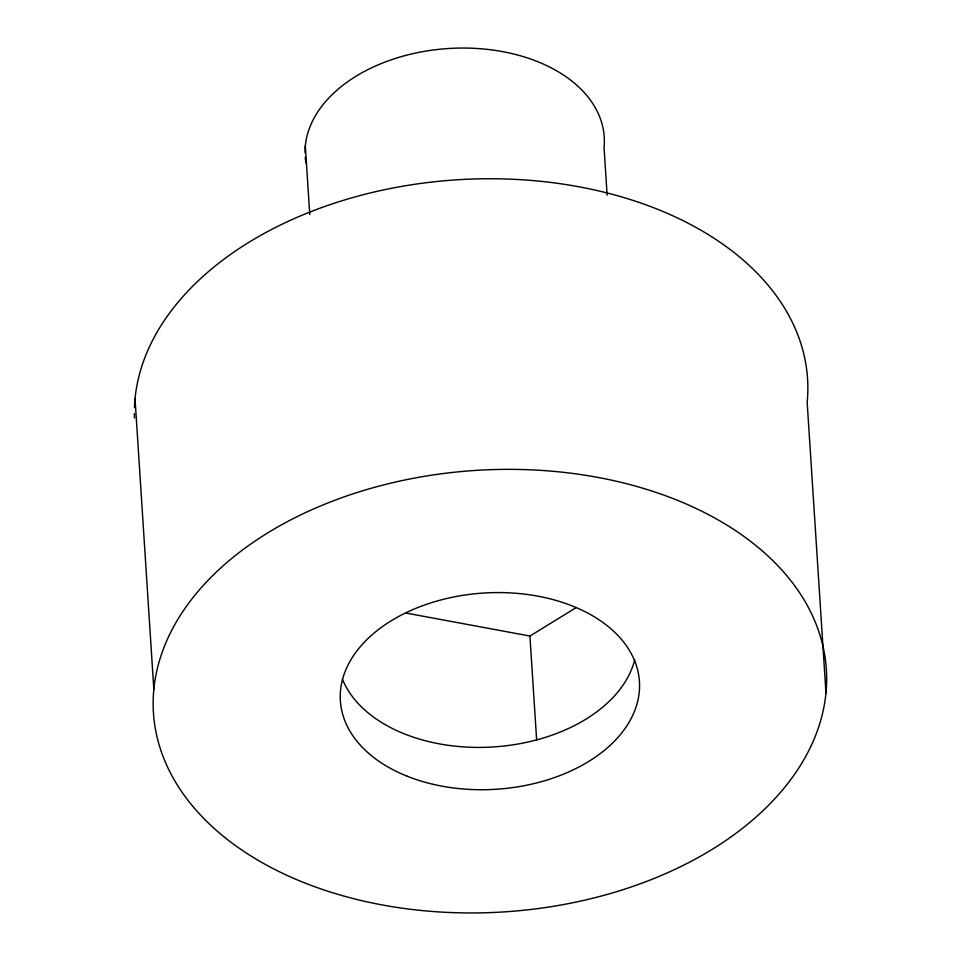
<?xml version="1.0" encoding="UTF-8"?>
<svg xmlns="http://www.w3.org/2000/svg" width="961" height="961" viewBox="0 0 961 961"><rect width="100%" height="100%" fill="white"/><g stroke="black" fill="none" stroke-linecap="round" stroke-linejoin="round"><path stroke-width="1.44" d="M406.443 613.142L529.919 636.038L575.939 607.736M825.967 692.977A337.155 221.198 -3.7 0 0 340.53 498.158A337.155 221.198 -3.7 0 0 303.195 882.318A337.155 221.198 -3.7 0 0 825.967 692.977L807.168 402.371A337.155 221.198 -3.7 0 0 485.942 178.758A337.155 221.198 -3.7 0 0 134.444 407.596M607.136 195.239L604.049 147.441A149.844 98.31 -3.7 0 0 458.853 48.086A149.844 98.31 -3.7 0 0 305.021 152.955M529.919 636.038L536.658 740.138M305.322 145.82L309.766 214.531M135.033 398.731L153.832 689.337M134.432 418.023A337.155 221.198 -3.7 0 1 134.348 413.554M634.777 659.642A149.844 98.31 -3.7 0 1 493.882 746.913A149.844 98.31 -3.7 0 1 342.356 679.043M305.934 162.974A149.844 98.31 -3.7 0 1 305.214 157.256M406.911 776.116A149.844 98.31 -3.7 0 0 639.257 691.968A149.844 98.31 -3.7 0 0 423.513 605.382A149.844 98.31 -3.7 0 0 406.911 776.116"/></g></svg>
